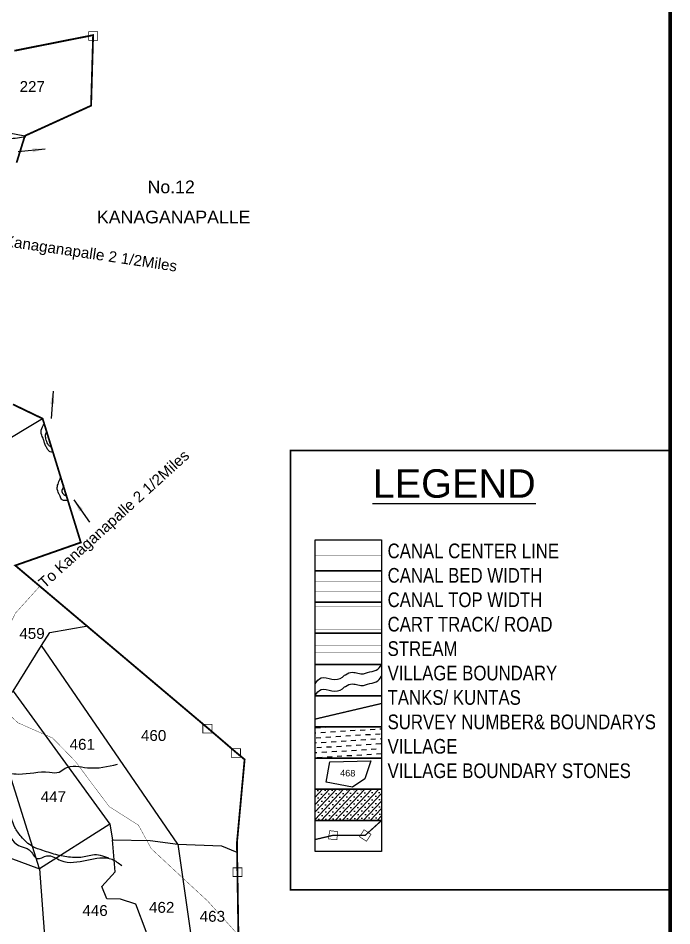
# Model space of a CAD drawing. Header units: feet. Extents: x 762418 to 770948, y 1592332 to 1602959.
# Drawn here: x 768931 to 770736, y 1595405 to 1597911 of the extents above; entities that cross this region are included whole.
import ezdxf
from ezdxf.enums import TextEntityAlignment as Align

# ---------------------------------------------------------------- set-up
doc = ezdxf.new("R2010")
doc.units = ezdxf.units.FT
doc.header["$LTSCALE"] = 15
doc.header["$MEASUREMENT"] = 0
doc.linetypes.add('ACAD_ISO02W100', pattern=[15, 12, -3])
doc.linetypes.add('HIDDEN2', pattern=[0.1875, 0.125, -0.0625])
for name, color, linetype in [('CANAL1', 7, 'Continuous'), ('CSMark', 72, 'Continuous'), ('PAPER SIZE', 10, 'Continuous'), ('PLOT', 7, 'Continuous'), ('PLOT NO', 7, 'Continuous'), ('ROADS', 6, 'Continuous'), ('TABLE', 7, 'Continuous'), ('tank', 4, 'Continuous'), ('TANKS-STREAM', 4, 'Continuous'), ('TITLEBLOCK', 7, 'Continuous'), ('VILLAGE', 30, 'Continuous'), ('VILLAGE BOUNDRY', 5, 'HIDDEN2'), ('VILLAGE STONES', 240, 'Continuous')]:
    doc.layers.add(name, color=color, linetype=linetype)
doc.styles.add('A', font='arial.ttf')
doc.styles.add('ARIALN', font='ARIALN.TTF')
doc.styles.add('CANAL', font='Cambria.ttf')
doc.styles.get("Standard").update_dxf_attribs({"font": 'arial.ttf'})
doc.linetypes.add('DOTS', pattern='A,1e-06,-3,["●",Standard,S=3,R=0,X=-1.25,Y=-1.25],-3', length=6.000001)
doc.dimstyles.new('CRDS', dxfattribs={"dimtxt": 20, "dimasz": 35, "dimexe": 0.18, "dimexo": 0.0625, "dimgap": 0.09, "dimtad": 0, "dimtih": 1, "dimtoh": 1, "dimdec": 0, "dimzin": 2, "dimdsep": 46, "dimtxsty": 'CANAL', "dimcen": 0.09, "dimclrt": 256, "dimadec": 0, "dimazin": 0, "dimtfac": 1, "dimtdec": 0, "dimtofl": 0, "dimtmove": 0, "dimatfit": 3, "dimfxl": 1, "dimtfill": 2, "dimtfillclr": 5, "dimtolj": 1, "dimtzin": 0, "dimarcsym": 0})

msp = doc.modelspace()

# ---------------------------------------------------------------- hatches: boundary and pattern name
at = {"layer": 'tank'}
h = msp.add_hatch(dxfattribs=at)
h.set_pattern_fill('DASH', color=256, scale=109.354578, angle=3.5405, style=0)
h.set_pattern_definition([(3.5405362, (73796.512, 68536.077), (12.79908756, 14.4873772), [13.66932223, -13.66932223])])
h.paths.add_polyline_path([(769751.1, 1595954.7), (769934.8, 1595954.7), (769934.8, 1595868.6), (769751.1, 1595868.6)])
at = {"layer": 'VILLAGE', "linetype": 'Continuous'}
h = msp.add_hatch(dxfattribs=at)
h.set_pattern_fill('SACNCR', color=256, scale=150, angle=1.53032, style=0)
h.paths.add_polyline_path([(769751.1, 1595782.5), (769934.8, 1595782.5), (769934.8, 1595696.4), (769751.1, 1595696.4)])

# ---------------------------------------------------------------- linework, layer by layer
at = {"layer": 'CANAL1', "color": 1, "linetype": 'HIDDEN2', "ltscale": 100, "const_width": 0.9}
msp.add_lwpolyline([(769751.1, 1596428.2), (769934.8, 1596428.2)], dxfattribs=at)
at = {"layer": 'CANAL1', "color": 5, "ltscale": 100, "const_width": 0.9}
for points in [[(769934.8, 1596355.6), (769751.1, 1596355.6)], [(769934.8, 1596328.6), (769751.1, 1596328.6)]]:
    msp.add_lwpolyline(points, dxfattribs=at)
at = {"layer": 'CANAL1', "color": 1, "ltscale": 100, "const_width": 0.9}
for points in [[(769934.8, 1596287.5), (769751.1, 1596287.5)], [(769934.8, 1596224.5), (769751.1, 1596224.5)]]:
    msp.add_lwpolyline(points, dxfattribs=at)
at = {"layer": 'CSMark', "color": 5, "const_width": 4.5}
msp.add_lwpolyline([(769683.2, 1596717.5), (770731.4, 1596717.5), (770731.4, 1595504.7), (769683.2, 1595504.7)], close=True, dxfattribs=at)
at = {"layer": 'PAPER SIZE', "color": 5, "const_width": 10}
msp.add_lwpolyline([(770731.4, 1592336.5), (762666.1, 1592336.5), (762666.1, 1602277.4), (770731.4, 1602277.4)], close=True, dxfattribs=at)
at = {"layer": 'PLOT'}
for points in [[(768808.1, 1597613), (768949.6, 1597586.1)], [(768502.5, 1596873.6), (768743.2, 1596653.4), (768998.5, 1596805.5)], [(768855, 1595991.2), (768916.8, 1596053.5), (768995.1, 1596179.4), (769018.4, 1596214.8), (769123.1, 1596233.3)], [(768916.8, 1596053.5), (769184.6, 1595686.1), (769191.7, 1595642.7), (769295.3, 1595641.5), (769372.1, 1595631.4), (768995.1, 1596179.4)], [(769184.6, 1595686.1), (768989.8, 1595563), (768855, 1595991.2)], [(769004.9, 1595365.4), (768734.7, 1595390.3), (768768.2, 1595644.8), (768989.8, 1595563)], [(769428.8, 1595231.6), (769319.3, 1595269.5), (769283.5, 1595281), (769284.2, 1595389.7), (769256.2, 1595465.6), (769213.5, 1595479.4), (769175.8, 1595479.9), (769161.8, 1595514.4), (769198.5, 1595554.8), (769191.7, 1595642.7)], [(769372.1, 1595631.4), (769492.8, 1595626.2), (769534.9, 1595609.3)], [(769372.1, 1595631.4), (769428.8, 1595231.6), (769541.9, 1595205.5)], [(768989.8, 1595563), (769004.9, 1595365.4), (769283.5, 1595281)]]:
    msp.add_lwpolyline(points, dxfattribs=at)
at = {"layer": 'PLOT NO'}
for points in [[(769751.1, 1596471.3), (769934.8, 1596471.3), (769934.8, 1596385.2), (769751.1, 1596385.2)], [(769751.1, 1596385.2), (769934.8, 1596385.2), (769934.8, 1596299.1), (769751.1, 1596299.1)], [(769751.1, 1596299.1), (769934.8, 1596299.1), (769934.8, 1596213), (769751.1, 1596213)], [(769751.1, 1596213), (769934.8, 1596213), (769934.8, 1596126.9), (769751.1, 1596126.9)], [(769751.1, 1596126.9), (769934.8, 1596126.9), (769934.8, 1596040.8), (769751.1, 1596040.8)], [(769751.1, 1596040.8), (769934.8, 1596040.8), (769934.8, 1595954.7), (769751.1, 1595954.7)], [(769751.1, 1595954.7), (769934.8, 1595954.7), (769934.8, 1595868.6), (769751.1, 1595868.6)], [(769751.1, 1595868.6), (769934.8, 1595868.6), (769934.8, 1595782.5), (769751.1, 1595782.5)], [(769751.1, 1595782.5), (769934.8, 1595782.5), (769934.8, 1595696.4), (769751.1, 1595696.4)], [(769751.1, 1595696.4), (769934.8, 1595696.4), (769934.8, 1595610.3), (769751.1, 1595610.3)]]:
    msp.add_lwpolyline(points, close=True, dxfattribs=at)
msp.add_lwpolyline([(769781.9, 1595801.7), (769791.3, 1595858.5), (769904.7, 1595861), (769888.3, 1595811.3), (769854.1, 1595788.5), (769781.9, 1595801.7)], dxfattribs=at)
at = {"layer": 'PLOT NO', "color": 4}
for points in [[(769751.1, 1596073.6), (769768, 1596089.8), (769797.5, 1596086.4), (769826.3, 1596091.9), (769834.8, 1596098.8), (769854.2, 1596105.4), (769869.5, 1596102.9), (769884.6, 1596101.3), (769896.1, 1596104.9), (769919.8, 1596111.3), (769934.8, 1596126.9)], [(769751.1, 1596041.4), (769768, 1596057.6), (769797.5, 1596054.2), (769826.3, 1596059.7), (769834.8, 1596066.5), (769854.2, 1596073.1), (769869.5, 1596070.6), (769884.6, 1596069), (769896.1, 1596072.7), (769919.8, 1596079.1), (769934.8, 1596094.7)]]:
    msp.add_spline(points, degree=3, dxfattribs=at)
at = {"layer": 'ROADS', "linetype": 'DOTS', "ltscale": 0.5, "const_width": 1}
for points in [[(769537.6, 1595381.7), (769454.2, 1595474.2), (769382, 1595540.8), (769298.6, 1595618.5), (769263.4, 1595683.2), (769182, 1595735), (769089.4, 1595859), (769026.4, 1595923.7), (768930.8, 1595965.7), (768825.2, 1596063.4), (768703.8, 1596173.3), (768565.6, 1596248.8), (768415.7, 1596375.1), (768332.1, 1596464.1), (768226.5, 1596602.1), (768103.7, 1596730.1), (768055.5, 1596770.5)], [(769751.1, 1596178.9), (769934.8, 1596178.9)]]:
    msp.add_lwpolyline(points, dxfattribs=at)
at = {"layer": 'ROADS', "linetype": 'HIDDEN2', "ltscale": 10, "const_width": 1}
for points in [[(768727.4, 1596001.2), (768776.4, 1596040.6), (768811.3, 1596095.1), (768816.1, 1596134.8), (768883.6, 1596186.5), (768923.4, 1596268.5), (768990.9, 1596343.1)], [(769751.1, 1596160.9), (769934.8, 1596160.9)]]:
    msp.add_lwpolyline(points, dxfattribs=at)
at = {"layer": 'TANKS-STREAM'}
for points in [[(768844.7, 1597567), (768858.7, 1597570.9), (768905.5, 1597577.9), (768952.2, 1597584.2)], [(769027.2, 1596712.6), (769019.2, 1596713.9), (769012.7, 1596720.4), (769007.8, 1596728.6), (769003.5, 1596738.4), (769001.2, 1596747.5), (768994.7, 1596764.5), (768997.9, 1596782.5), (769003.1, 1596790.9)], [(769022.9, 1596726.6), (769014.5, 1596732.6), (769008.7, 1596746.5), (769006.3, 1596758.4), (769009.8, 1596769.1)], [(769068.2, 1596579.7), (769052.6, 1596581.6), (769046.7, 1596591.2), (769043.3, 1596598.3), (769038.9, 1596615.3), (769042.2, 1596627.9), (769048.5, 1596643.7)], [(769053.2, 1596628.3), (769056.1, 1596618.8), (769051.9, 1596606.8), (769055.4, 1596597.5), (769064.5, 1596592.8)], [(768247.8, 1596619.1), (768243.5, 1596591.5), (768243.5, 1596537.2), (768254.1, 1596510.7), (768276.5, 1596457.5), (768311.6, 1596408.6), (768319.2, 1596365.4), (768363.9, 1596311.1), (768376.7, 1596305.8), (768385.2, 1596267.6), (768419.3, 1596241), (768492.7, 1596168.7), (768519.3, 1596155.9), (768571.5, 1596134.7), (768605.6, 1596096.4), (768646.1, 1596066.3), (768690.8, 1596019.6), (768718.5, 1595993), (768733.4, 1595967.5), (768768.5, 1595941.9), (768813.3, 1595867.1), (768839.9, 1595829.9), (768854.8, 1595788.4), (768879.3, 1595741.7), (768939.1, 1595624.2), (768961.4, 1595615.7), (768983.8, 1595591.2), (769010.4, 1595598.7), (769048.7, 1595585.9), (769190.3, 1595589.1), (769216.9, 1595572.1)], [(769181.8, 1595592.3), (769136, 1595600.8), (769117.9, 1595596.5), (769080.6, 1595594.4), (769040.2, 1595600.8), (768998.7, 1595613.5), (768971, 1595624.2), (768939.1, 1595651.8), (768922, 1595677.3), (768905, 1595727.3), (768886.9, 1595768.8), (768847.4, 1595850), (768818.7, 1595906.4), (768792.1, 1595936.2), (768758, 1595978.7), (768722.9, 1596009.5), (768696.3, 1596045.7), (768663.3, 1596072.3), (768604.5, 1596128.1), (768569.3, 1596149.4), (768521.4, 1596183.4), (768470.3, 1596219.6), (768409.7, 1596265.3), (768384.1, 1596295.1), (768370.3, 1596336.5), (768321.1, 1596398.8), (768286, 1596477.5), (768278.5, 1596524.3), (768292.4, 1596571)]]:
    msp.add_spline(points, degree=3, dxfattribs=at)
at = {"layer": 'TANKS-STREAM', "linetype": 'ByBlock'}
msp.add_spline([(768845.7, 1595847.3), (768877.3, 1595834.4), (768932.5, 1595824.5), (769017.4, 1595829.8), (769044.4, 1595829.8), (769061.2, 1595840.8), (769122.2, 1595842), (769205.6, 1595851.5)], degree=3, dxfattribs=at)
at = {"layer": 'VILLAGE BOUNDRY', "linetype": 'ACAD_ISO02W100', "ltscale": 0.1, "const_width": 5}
for points in [[(768920.6, 1597821), (769138, 1597864), (769132.4, 1597669.4), (768949.6, 1597586.1), (768926.6, 1597512.1)], [(768920.6, 1597821), (769138, 1597864), (769132.4, 1597669.4), (768949.6, 1597586.1), (768926.6, 1597512.1)], [(768916.8, 1596844.8), (768998.5, 1596805.5), (769104, 1596463.7), (768922.9, 1596400.2), (769453.3, 1595952.5), (769532.2, 1595884.8), (769556.4, 1595864.7), (769535.2, 1595634.4), (769536.5, 1595556.1), (769541.9, 1595205.5)], [(768916.8, 1596844.8), (768998.5, 1596805.5), (769104, 1596463.7), (768922.9, 1596400.2), (769453.3, 1595952.5), (769532.2, 1595884.8), (769556.4, 1595864.7), (769535.2, 1595634.4), (769536.5, 1595556.1), (769541.9, 1595205.5)]]:
    msp.add_lwpolyline(points, dxfattribs=at)
at = {"layer": 'VILLAGE BOUNDRY', "linetype": 'ACAD_ISO02W100', "ltscale": 2, "const_width": 3.6}
for points in [[(769751.1, 1595976.2), (769934.8, 1596019.3)], [(769751.1, 1595643.7), (769801.9, 1595655.7), (769889.8, 1595655.7), (769934.8, 1595696.4)]]:
    msp.add_lwpolyline(points, dxfattribs=at)
at = {"layer": 'VILLAGE STONES', "linetype": 'ACAD_ISO02W100', "const_width": 2}
for points in [[(769125.7, 1597873.5), (769150.9, 1597873.5), (769150.9, 1597849.6), (769125.7, 1597849.6)], [(769441, 1595962), (769466.2, 1595962), (769466.2, 1595938.1), (769441, 1595938.1)], [(769519.8, 1595894.3), (769545, 1595894.3), (769545, 1595870.4), (769519.8, 1595870.4)], [(769524.2, 1595565.6), (769549.4, 1595565.6), (769549.4, 1595541.7), (769524.2, 1595541.7)]]:
    msp.add_lwpolyline(points, close=True, dxfattribs=at)
at = {"layer": 'VILLAGE STONES', "const_width": 1.83}
for points in [[(769790.9, 1595668.2), (769813.6, 1595665.7), (769811.1, 1595643), (769788.4, 1595645.5)], [(769873.8, 1595651.4), (769886.2, 1595670.6), (769905.4, 1595658.2), (769893, 1595639)]]:
    msp.add_lwpolyline(points, close=True, dxfattribs=at)

# ---------------------------------------------------------------- texts
at = {"layer": 'PLOT NO'}
for s, p in [('227', (768969.9, 1597722.2)), ('459', (768969.2, 1596212.5)), ('460', (769305.1, 1595930.9)), ('461', (769108, 1595906.5)), ('447', (769028.1, 1595761.9)), ('462', (769327.4, 1595456.5)), ('446', (769143.3, 1595447.8)), ('463', (769467.3, 1595431.8))]:
    msp.add_text(s, height=30, dxfattribs=at).set_placement(p, align=Align.MIDDLE_CENTER)
at = {"layer": 'PLOT NO', "linetype": 'ByBlock'}
for rotation, p in [(351.517, (768830.6, 1597291.2)), (42.1507, (769003.9, 1596335.4))]:
    msp.add_text('To Kanaganapalle 2 1/2Miles', height=30, rotation=rotation, dxfattribs=at).set_placement(p)
at = {"layer": 'PLOT NO'}
msp.add_text('468', height=18, rotation=358.6877, dxfattribs=at).set_placement((769841.2, 1595827.1), align=Align.MIDDLE_CENTER)
at = {"layer": 'TABLE', "extrusion": (0.000201441, 0.004807, 0.999988), "style": 'A'}
msp.add_text('%%ULEGEND', height=78.44, rotation=359.9999, dxfattribs=at).set_placement((770135.1, 1596607.3, 7829.8), align=Align.MIDDLE)
at = {"layer": 'TITLEBLOCK', "extrusion": (0.000201441, 0.004807, 0.999988), "insert": (769951.3, 1596460.6), "char_height": 40.441, "width": 847.873, "attachment_point": 1, "text_direction": (1, -1e-06, -0.000201), "style": 'ARIALN'}
msp.add_mtext('CANAL CENTER LINE \\PCANAL BED WIDTH {\\H1.5288x; }\\PCANAL TOP WIDTH {\\H1.3525x; }\\PCART TRACK/ ROAD{\\H1.4113x; }\\PSTREAM {\\H1.3917x; }\\PVILLAGE BOUNDARY{\\H1.3982x; }\\PTANKS/ KUNTAS{\\H1.3961x; }\\PSURVEY NUMBER& BOUNDARYS{\\H1.3968x; }\\PVILLAGE{\\H1.3966x; }\\PVILLAGE BOUNDARY STONES{\\H1.3966x; }', dxfattribs=at)
at = {"layer": 'VILLAGE STONES', "linetype": 'ByBlock'}
for s, p in [('No.12', (769288.4, 1597427.7)), ('KANAGANAPALLE', (769148.6, 1597344.5))]:
    msp.add_text(s, height=35, dxfattribs=at).set_placement(p)

# ---------------------------------------------------------------- leaders
at = {"layer": 'VILLAGE BOUNDRY', "linetype": 'ByBlock'}
for points in [[(769005.8, 1597549.6), (768931.1, 1597542.3)], [(769027.5, 1596881.1), (769022.4, 1596806.2)], [(769084.8, 1596581.3), (769127.8, 1596519.8)]]:
    msp.add_leader(points, dimstyle='CRDS', override={"dimgap": 0.09, "dimtad": 0}, dxfattribs=at)

doc.saveas('drawing.dxf')
